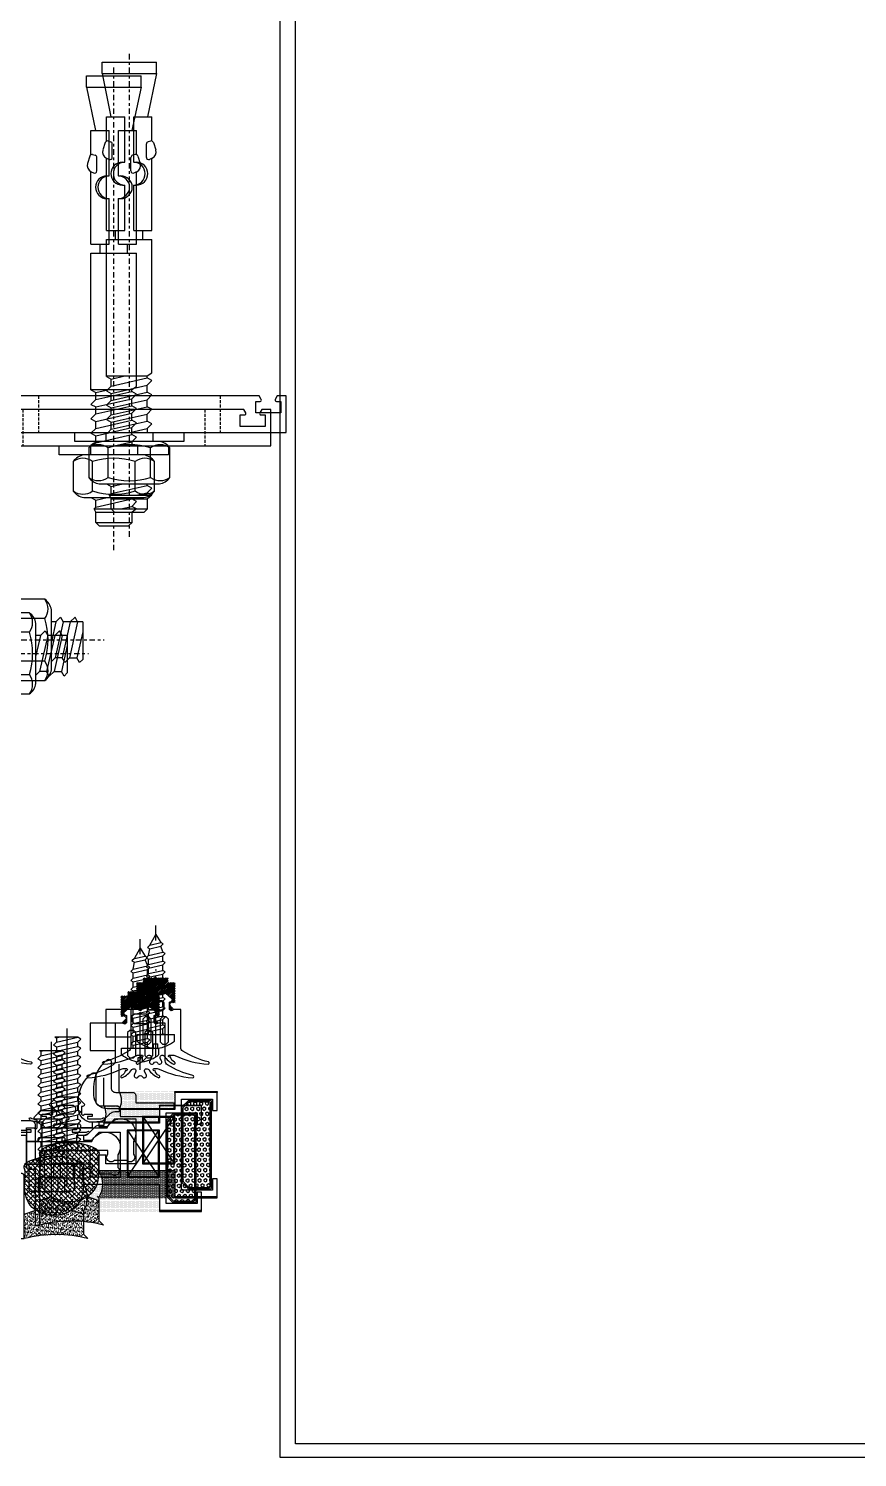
# Model space of a CAD drawing. Header units: inches. Extents: x 4821 to 127877, y 58012 to 433683.
# Drawn here: x 38397.9 to 38580.2, y 146910 to 147224.3 of the extents above; entities that cross this region are included whole.
import ezdxf

# ---------------------------------------------------------------- set-up
doc = ezdxf.new("R2010")
doc.units = ezdxf.units.IN
doc.header["$MEASUREMENT"] = 0
for name, pattern in [('$1$Center', [29.999999, 12, -6, 6, -6]), ('$1$DASHDOT', [25.4, 12.7, -6.35, 0, -6.35]), ('$1$DASHED', [19.05, 12.7, -6.35])]:
    doc.linetypes.add(name, pattern=pattern)
for name, color, linetype in [('A-FURN-FIXD', 10, 'Continuous'), ('A-WAL-CMU', 7, 'Continuous'), ('A-WIN', 141, 'Continuous')]:
    doc.layers.add(name, color=color, linetype=linetype)

# ---------------------------------------------------------------- blocks, each defined once
blk = doc.blocks.new('$1$M6x25')
at = {"color": 71}
for p, q in [((-6, 4.5), (-6, -4.5)), ((0, 5), (-5.5, 5)), ((0, 5), (0, -5)), ((0.82, 2.34), (0, 2.34)), ((1.19, 3), (0.82, 2.34)), ((0.82, 2.34), (1.88, -2.34)), ((1.85, 2.34), (1.19, 3)), ((1.85, 2.34), (2.91, -2.34)), ((2.82, 2.34), (1.85, 2.34)), ((3.19, 3), (2.82, 2.34)), ((2.82, 2.34), (3.88, -2.34)), ((3.85, 2.34), (3.19, 3)), ((3.85, 2.34), (4.91, -2.34)), ((4.82, 2.34), (3.85, 2.34)), ((5.19, 3), (4.82, 2.34)), ((4.82, 2.34), (5.88, -2.34)), ((5.85, 2.34), (5.19, 3)), ((5.85, 2.34), (6.91, -2.34)), ((6.82, 2.34), (5.85, 2.34)), ((7.19, 3), (6.82, 2.34)), ((6.82, 2.34), (7.88, -2.34)), ((7.85, 2.34), (7.19, 3)), ((7.85, 2.34), (8.91, -2.34)), ((8.82, 2.34), (7.85, 2.34)), ((9.19, 3), (8.82, 2.34)), ((8.82, 2.34), (9.88, -2.34)), ((9.85, 2.34), (9.19, 3)), ((9.85, 2.34), (10.91, -2.34)), ((10.82, 2.34), (9.85, 2.34)), ((11.19, 3), (10.82, 2.34)), ((10.82, 2.34), (11.88, -2.34)), ((11.85, 2.34), (11.19, 3)), ((11.85, 2.34), (12.91, -2.34)), ((12.82, 2.34), (11.85, 2.34)), ((13.19, 3), (12.82, 2.34)), ((12.82, 2.34), (13.88, -2.34)), ((13.85, 2.34), (13.19, 3)), ((13.85, 2.34), (14.91, -2.34)), ((14.82, 2.34), (13.85, 2.34)), ((15.19, 3), (14.82, 2.34)), ((14.82, 2.34), (15.88, -2.34)), ((15.85, 2.34), (15.19, 3)), ((15.85, 2.34), (16.91, -2.34)), ((16.82, 2.34), (15.85, 2.34)), ((17.19, 3), (16.82, 2.34)), ((16.82, 2.34), (17.88, -2.34)), ((17.85, 2.34), (17.19, 3)), ((17.85, 2.34), (18.91, -2.34)), ((18.82, 2.34), (17.85, 2.34)), ((19.19, 3), (18.82, 2.34)), ((18.82, 2.34), (19.88, -2.34)), ((19.85, 2.34), (19.19, 3)), ((19.85, 2.34), (20.91, -2.34)), ((20.82, 2.34), (19.85, 2.34)), ((21.19, 3), (20.82, 2.34)), ((20.82, 2.34), (21.88, -2.34)), ((21.85, 2.34), (21.19, 3)), ((21.85, 2.34), (22.91, -2.34)), ((22.82, 2.34), (21.85, 2.34)), ((23.19, 3), (22.82, 2.34)), ((22.82, 2.34), (23.88, -2.34)), ((23.85, 2.34), (23.19, 3)), ((23.85, 2.34), (24.91, -2.34)), ((24.82, 2.34), (23.85, 2.34)), ((25, 2.66), (24.82, 2.34)), ((24.82, 2.34), (25, 1.56)), ((25, 2.66), (25, -2.34)), ((1.88, -2.34), (0, -2.34)), ((1.88, -2.34), (2.54, -3)), ((2.54, -3), (2.91, -2.34)), ((2.91, -2.34), (3.88, -2.34)), ((3.88, -2.34), (4.54, -3)), ((4.54, -3), (4.91, -2.34)), ((4.91, -2.34), (5.88, -2.34)), ((5.88, -2.34), (6.54, -3)), ((6.54, -3), (6.91, -2.34)), ((6.91, -2.34), (7.88, -2.34)), ((7.88, -2.34), (8.54, -3)), ((8.54, -3), (8.91, -2.34)), ((8.91, -2.34), (9.88, -2.34)), ((9.88, -2.34), (10.54, -3)), ((10.54, -3), (10.91, -2.34)), ((10.91, -2.34), (11.88, -2.34)), ((11.88, -2.34), (12.54, -3)), ((12.54, -3), (12.91, -2.34)), ((12.91, -2.34), (13.88, -2.34)), ((13.88, -2.34), (14.54, -3)), ((14.54, -3), (14.91, -2.34)), ((14.91, -2.34), (15.88, -2.34)), ((15.88, -2.34), (16.54, -3)), ((16.54, -3), (16.91, -2.34)), ((16.91, -2.34), (17.88, -2.34)), ((17.88, -2.34), (18.54, -3)), ((18.54, -3), (18.91, -2.34)), ((18.91, -2.34), (19.88, -2.34)), ((19.88, -2.34), (20.54, -3)), ((20.54, -3), (20.91, -2.34)), ((20.91, -2.34), (21.88, -2.34)), ((21.88, -2.34), (22.54, -3)), ((22.54, -3), (22.91, -2.34)), ((22.91, -2.34), (23.88, -2.34)), ((23.88, -2.34), (24.54, -3)), ((24.54, -3), (24.91, -2.34)), ((24.91, -2.34), (25, -2.34)), ((0, -5), (-5.5, -5))]:
    blk.add_line(p, q, dxfattribs=at)
at = {"color": 2, "linetype": '$1$Center', "ltscale": 10}
blk.add_line((-7.77, 0), (26.88, 0), dxfattribs=at)
at = {"color": 71, "linetype": '$1$DASHED', "ltscale": 100}
for p, q in [((-6, 2.89), (-3, 2.89)), ((-6, 1.44), (-3, 1.44)), ((-6, -1.44), (-3, -1.44)), ((-6, -2.89), (-3, -2.89))]:
    blk.add_line(p, q, dxfattribs=at)
at = {"color": 71}
for centre, start, end in [((-5.5, 4.5), 90, 180), ((-5.5, -4.5), 180, 270)]:
    blk.add_arc(centre, 0.5, start, end, dxfattribs=at)
at = {"color": 71, "linetype": '$1$DASHED', "ltscale": 100}
for centre, radius, start, end in [((-4.2, 2.17), 1.4, 329.0209, 30.9791), ((-8.11, 0), 5.31, 344.2222, 15.7778), ((-4.2, -2.17), 1.4, 329.0209, 30.9791)]:
    blk.add_arc(centre, radius, start, end, dxfattribs=at)
blk = doc.blocks.new('$1$butile2')
h = blk.add_hatch(color=11)
h.dxf.hatch_style = 1
h.paths.add_polyline_path([(9.3, 0.2), (0, 0.2), (0, 0), (9.3, 0)])
at = {"color": 11}
blk.add_lwpolyline([(9.3, 0.2), (0, 0.2), (0, 0), (9.3, 0)], close=True, dxfattribs=at)
blk = doc.blocks.new('$1$inner silicone')
h = blk.add_hatch()
h.set_pattern_fill('DOTS', scale=4)
h.paths.add_polyline_path([(12.2, 0), (12.2, -0.2), (12.2, -4), (0, -4, 0.23607), (0, 0)])
at = {"color": 7}
blk.add_line((12.2, -0.2), (12.2, 0), dxfattribs=at)
blk.add_arc((-4, -2), 4.47, 333.4347, 26.5653, dxfattribs=at)
blk = doc.blocks.new('$1$outer silicone')
h = blk.add_hatch()
h.set_pattern_fill('DOTS', scale=4)
h.paths.add_polyline_path([(16.7, 0), (16.7, -5.8), (16.7, -6), (0, -6, 0.293351), (0, 0)])
at = {"color": 7}
blk.add_line((16.7, -5.8), (16.7, -6), dxfattribs=at)
blk.add_arc((-4.67, -3), 5.55, 327.3018, 32.6982, dxfattribs=at)
blk = doc.blocks.new('$1$GTSY500112')
at = {"layer": 'A-FURN-FIXD'}
blk.add_lwpolyline([(5.93, -11.75, 0.57735), (5.07, -11.75, -1), (4.2, -11.25), (4.49, -10.75, 0.965781), (3.64, -10.22, -0.138673), (1.56, -11.98, -1.037842), (1.37, -11.52, 0.283592), (2.23, -10.43, -0.584426), (2.31, -10.4, 1.39494), (2.44, -10), (1.75, -10, 0.111575), (1.32, -10.1, -0.09543), (-6.01, -12, -0.91232), (-6.08, -11.51, 0.076551), (-0.47, -9.14, 0.260148), (0, -8.29), (0, 0), (1.56, 0), (2.11, -0.24), (2.45, 0.05), (2.45, 1.67), (1.96, 1.89), (1.81, 2.1), (1.92, 2.38), (3.29, 3.53), (5.21, 3.03), (5.79, 3.03), (7.71, 3.53), (9.08, 2.38), (9.19, 2.1), (9.03, 1.89), (8.55, 1.67), (8.55, 0.05), (8.88, -0.24), (9.44, 0), (11, 0), (11, -8.29, 0.260148), (11.47, -9.14, 0.076551), (17.08, -11.51, -0.91232), (17, -12, -0.09543), (9.68, -10.1, 0.111575), (9.25, -10), (8.55, -10, 1.39494), (8.69, -10.4, -0.584426), (8.77, -10.43, 0.283592), (9.62, -11.52, -1.037842), (9.43, -11.98, -0.138673), (7.36, -10.22, 0.965781), (6.51, -10.75), (6.8, -11.25, -1)], format="xyb", close=True, dxfattribs=at)
for points in [[(4.13, -0.07), (3.64, 0.42), (3.64, 1.47), (4.13, 1.96), (6.87, 1.96), (7.36, 1.47), (7.36, 0.42), (6.87, -0.07)], [(4.01, -1.58), (4.5, -2.07), (4.5, -7.11), (4.01, -7.6), (3.19, -7.6), (2.7, -7.11), (2.7, -2.07), (3.19, -1.58)], [(7.81, -7.6), (6.99, -7.6), (6.5, -7.11), (6.5, -2.07), (6.99, -1.58), (7.81, -1.58), (8.3, -2.07), (8.3, -7.11)]]:
    blk.add_lwpolyline(points, close=True, dxfattribs=at)
blk = doc.blocks.new('$1$GTSY500502')
at = {"color": 151}
blk.add_lwpolyline([(-1.78, 2.38, -0.668179), (-2.07, 1.7), (-2.35, 1.7), (-2.35, 0), (-2.01, -0.29), (-1.68, 0), (0, 0), (0, -0.49), (-1, -0.49), (-1, -0.99), (1.91, -0.99, 0.15392), (2.48, -0.81, -0.807191), (2.77, -1.07, -0.191853), (2.18, -1.52, -0.072848), (0.68, -1.72), (0, -1.72), (0, -3), (-2.5, -3), (-2.5, -2.5, 0.414214), (-2.8, -2.2), (-8.2, -2.2, 0.414214), (-8.5, -2.5), (-8.5, -3), (-11, -3), (-11, -1.72), (-11.68, -1.72, -0.072848), (-13.18, -1.52, -0.191853), (-13.77, -1.07, -0.807191), (-13.48, -0.81, 0.15392), (-12.91, -0.99), (-10, -0.99), (-10, -0.49), (-11, -0.49), (-11, 0), (-9.32, 0), (-8.99, -0.29), (-8.65, 0), (-8.65, 1.7), (-8.93, 1.7, -0.668179), (-9.22, 2.38), (-7.8, 3.8), (-3.2, 3.8)], format="xyb", close=True, dxfattribs=at)
blk.add_lwpolyline([(-3.64, 0.49), (-4.13, 0), (-6.87, 0), (-7.36, 0.49), (-7.36, 1.47), (-6.87, 1.96), (-4.13, 1.96), (-3.64, 1.47)], close=True, dxfattribs=at)
blk = doc.blocks.new('$1$RHS4.2x22')
at = {"layer": 'A-FURN-FIXD'}
for p, q in [((1.42, 4.1), (0, 4.1)), ((0, -4.1), (0, 4.1)), ((-22, 0), (-20.26, 1.09)), ((-19.72, -1.3), (-22, 0)), ((-19.98, 1.61), (-20.26, 1.09)), ((-19.72, -1.3), (-20.26, 1.09)), ((-19.45, 1.09), (-19.98, 1.61)), ((-18.23, 1.58), (-19.45, 1.09)), ((-18.91, -1.3), (-19.45, 1.09)), ((-17.85, 2.1), (-18.13, 1.58)), ((-17.42, -1.58), (-18.13, 1.58)), ((-17.33, 1.58), (-17.85, 2.1)), ((-16.14, 1.58), (-17.33, 1.58)), ((-16.61, -1.58), (-17.33, 1.58)), ((-15.85, 2.1), (-16.14, 1.58)), ((-15.42, -1.58), (-16.14, 1.58)), ((-15.33, 1.58), (-15.85, 2.1)), ((-14.61, -1.58), (-15.33, 1.58)), ((-14.14, 1.58), (-15.33, 1.58)), ((-13.85, 2.1), (-14.14, 1.58)), ((-13.43, -1.58), (-14.14, 1.58)), ((-13.33, 1.58), (-13.85, 2.1)), ((-12.62, -1.58), (-13.33, 1.58)), ((-12.14, 1.58), (-13.33, 1.58)), ((-11.86, 2.1), (-12.14, 1.58)), ((-11.43, -1.58), (-12.14, 1.58)), ((-11.33, 1.58), (-11.86, 2.1)), ((-10.62, -1.58), (-11.33, 1.58)), ((-10.15, 1.58), (-11.33, 1.58)), ((-9.86, 2.1), (-10.15, 1.58)), ((-9.43, -1.58), (-10.15, 1.58)), ((-9.86, 2.1), (-9.34, 1.58)), ((-8.62, -1.58), (-9.34, 1.58)), ((-8.15, 1.58), (-9.34, 1.58)), ((-7.86, 2.1), (-8.15, 1.58)), ((-7.43, -1.58), (-8.15, 1.58)), ((-7.34, 1.58), (-7.86, 2.1)), ((-6.63, -1.58), (-7.34, 1.58)), ((-6.15, 1.58), (-7.34, 1.58)), ((-5.86, 2.1), (-6.15, 1.58)), ((-5.44, -1.58), (-6.15, 1.58)), ((-5.34, 1.58), (-5.86, 2.1)), ((-4.63, -1.58), (-5.34, 1.58)), ((-4.15, 1.58), (-5.34, 1.58)), ((-3.87, 2.1), (-4.15, 1.58)), ((-3.44, -1.58), (-4.15, 1.58)), ((-3.44, -1.58), (-4.15, 1.58)), ((-3.34, 1.58), (-3.87, 2.1)), ((-2.63, -1.58), (-3.34, 1.58)), ((-2.16, 1.58), (-3.34, 1.58)), ((-1.87, 2.1), (-2.16, 1.58)), ((-1.44, -1.58), (-2.16, 1.58)), ((-1.35, 1.58), (-1.87, 2.1)), ((-0.63, -1.58), (-1.35, 1.58)), ((-0.16, 1.58), (-1.35, 1.58)), ((0, 1.87), (-0.16, 1.58)), ((0, 0.87), (-0.16, 1.58)), ((3.05, 0.46), (2.04, 0.46)), ((2.04, -0.46), (2.04, 0.46)), ((-19.72, -1.3), (-19.2, -1.82)), ((-19.2, -1.82), (-18.91, -1.3)), ((-17.42, -1.58), (-18.91, -1.3)), ((-17.42, -1.58), (-16.9, -2.1)), ((-16.9, -2.1), (-16.61, -1.58)), ((-15.42, -1.58), (-16.61, -1.58)), ((-15.42, -1.58), (-14.9, -2.1)), ((-14.9, -2.1), (-14.61, -1.58)), ((-13.43, -1.58), (-14.61, -1.58)), ((-13.43, -1.58), (-12.9, -2.1)), ((-12.9, -2.1), (-12.62, -1.58)), ((-11.43, -1.58), (-12.62, -1.58)), ((-11.43, -1.58), (-10.91, -2.1)), ((-10.91, -2.1), (-10.62, -1.58)), ((-9.43, -1.58), (-10.62, -1.58)), ((-9.43, -1.58), (-8.91, -2.1)), ((-8.91, -2.1), (-8.62, -1.58)), ((-7.43, -1.58), (-8.62, -1.58)), ((-7.43, -1.58), (-6.91, -2.1)), ((-6.91, -2.1), (-6.63, -1.58)), ((-5.44, -1.58), (-6.63, -1.58)), ((-5.44, -1.58), (-4.91, -2.1)), ((-4.91, -2.1), (-4.63, -1.58)), ((-3.44, -1.58), (-4.63, -1.58)), ((-3.44, -1.58), (-2.92, -2.1)), ((-2.92, -2.1), (-2.63, -1.58)), ((-1.44, -1.58), (-2.63, -1.58)), ((-1.44, -1.58), (-0.92, -2.1)), ((-0.92, -2.1), (-0.63, -1.58)), ((0, -1.58), (-0.63, -1.58)), ((3.05, -0.46), (2.04, -0.46)), ((1.42, -4.1), (0, -4.1))]:
    blk.add_line(p, q, dxfattribs=at)
at = {"layer": 'A-FURN-FIXD', "linetype": '$1$DASHDOT'}
blk.add_line((4.78, 0), (-24, 0), dxfattribs=at)
at = {"layer": 'A-FURN-FIXD'}
for centre, start, end in [((-5.01, -0.91), 9.6294, 37.9057), ((-5.01, 0.91), 322.0943, 350.3706)]:
    blk.add_arc(centre, 8.15, start, end, dxfattribs=at)
blk = doc.blocks.new('$1$Fixed bracket Plan')
at = {"layer": 'A-FURN-FIXD'}
for p, q in [((8, 100), (0, 100)), ((0, 100), (0, 98.02)), ((0, 98.02), (0.75, 97.59)), ((1.2, 97.85), (1.2, 98.8)), ((1.2, 98.8), (3.7, 98.8)), ((3.7, 98.8), (3.7, 93.3)), ((8, 33), (8, 100)), ((0.75, 94.51), (0, 94.08)), ((0, 94.08), (0, 25.92)), ((1.2, 93.3), (1.2, 94.25)), ((3.7, 93.3), (1.2, 93.3)), ((8, 53.5), (8, 77.5)), ((8, 77.5), (10, 77.5)), ((10, 77.5), (10, 53.5)), ((-73.41, 59.5), (-73.41, 71.5)), ((-70.91, 71.5), (-73.41, 71.5)), ((-70.91, 59.5), (-70.91, 71.5)), ((-70.91, 71.5), (-61.41, 69.46)), ((-61.41, 66.5), (-61.41, 70.46)), ((-56.08, 70.46), (-61.41, 70.46)), ((-56.09, 70.18), (-55.94, 69.61)), ((-55.76, 70.78), (-54.12, 71.3)), ((-52.49, 69.24), (-55.46, 69.24)), ((-52.31, 70.52), (-52.04, 69.95)), ((-36.41, 70.46), (-52.28, 70.46)), ((-36.41, 66.5), (-36.41, 70.46)), ((-5.09, 70.46), (-34.41, 70.46)), ((-34.41, 60.46), (-34.41, 70.46)), ((-4.41, 69.42), (-5.09, 70.46)), ((-4.41, 60.5), (-4.41, 69.42)), ((-3.98, 69.42), (-4.41, 69.42)), ((-3.4, 70.46), (-3.98, 69.42)), ((-2.19, 61.51), (-3.98, 69.42)), ((-2.36, 69.42), (-3.4, 70.46)), ((-0.57, 61.51), (-2.36, 69.42)), ((-0.82, 69.42), (-2.36, 69.42)), ((-0.24, 70.46), (-0.82, 69.42)), ((0.97, 61.51), (-0.82, 69.42)), ((0.81, 69.42), (-0.24, 70.46)), ((2.6, 61.51), (0.81, 69.42)), ((2.35, 69.42), (0.81, 69.42)), ((2.92, 70.46), (2.35, 69.42)), ((4.14, 61.51), (2.35, 69.42)), ((3.97, 69.42), (2.92, 70.46)), ((5.76, 61.51), (3.97, 69.42)), ((5.51, 69.42), (3.97, 69.42)), ((6.09, 70.46), (5.51, 69.42)), ((7.3, 61.51), (5.51, 69.42)), ((7.14, 69.42), (6.09, 70.46)), ((8, 65.6), (7.14, 69.42)), ((7.14, 69.42), (8, 69.42)), ((8, 70.66), (10, 70.66)), ((17.92, 70.17), (11.43, 70.17)), ((19.68, 69.42), (19.35, 69.42)), ((20.25, 70.46), (19.68, 69.42)), ((21.47, 61.51), (19.68, 69.42)), ((21.3, 69.42), (20.26, 70.46)), ((21.84, 70.46), (21.3, 69.42)), ((21.84, 67.02), (21.3, 69.42)), ((21.84, 61.13), (21.84, 70.46)), ((21.84, 70.46), (22.59, 69.5)), ((22.59, 61.5), (22.59, 69.5)), ((24.84, 69.5), (22.59, 69.5)), ((24.84, 61.5), (24.84, 69.5)), ((24.84, 69.5), (25.59, 68.75)), ((-51.41, 66.5), (-61.41, 66.5)), ((-51.41, 66.5), (-51.41, 67.04)), ((-46.41, 66.5), (-46.41, 67.04)), ((-36.41, 66.5), (-46.41, 66.5)), ((-34.41, 68.46), (-36.41, 68.46)), ((25.59, 62.25), (25.59, 68.75)), ((-61.41, 60.46), (-61.41, 64.5)), ((-51.41, 64.5), (-61.41, 64.5)), ((-51.41, 63.96), (-51.41, 64.5)), ((-36.41, 64.5), (-46.41, 64.5)), ((-46.41, 63.96), (-46.41, 64.5)), ((-36.41, 60.46), (-36.41, 64.5)), ((-3.73, 61.51), (-4.41, 64.48)), ((19.92, 61.51), (19.35, 64.05)), ((-70.91, 59.5), (-61.41, 61.46)), ((-56.05, 60.46), (-61.41, 60.46)), ((-56.09, 60.82), (-55.94, 61.39)), ((-55.76, 60.22), (-54.12, 59.7)), ((-52.49, 61.76), (-55.46, 61.76)), ((-36.41, 60.46), (-52.32, 60.46)), ((-52.31, 60.48), (-52.04, 61.05)), ((-34.41, 62.46), (-36.41, 62.46)), ((-4.31, 60.46), (-34.41, 60.46)), ((-4.41, 60.56), (-4.31, 60.46)), ((-4.31, 60.46), (-3.73, 61.51)), ((-2.19, 61.51), (-3.73, 61.51)), ((-2.19, 61.51), (-1.14, 60.46)), ((-1.14, 60.46), (-0.57, 61.51)), ((0.97, 61.51), (-0.57, 61.51)), ((0.97, 61.51), (2.02, 60.46)), ((2.02, 60.46), (2.6, 61.51)), ((4.14, 61.51), (2.6, 61.51)), ((4.14, 61.51), (5.19, 60.46)), ((5.19, 60.46), (5.76, 61.51)), ((7.3, 61.51), (5.76, 61.51)), ((7.3, 61.51), (8, 60.81)), ((8, 60.34), (10, 60.34)), ((17.92, 60.82), (11.43, 60.82)), ((19.35, 60.46), (19.92, 61.51)), ((21.47, 61.51), (19.92, 61.51)), ((21.47, 61.51), (21.84, 61.13)), ((22.59, 61.5), (21.84, 61.13)), ((24.84, 61.5), (22.59, 61.5)), ((24.84, 61.5), (25.59, 62.25)), ((-70.91, 59.5), (-73.41, 59.5)), ((10, 53.5), (8, 53.5)), ((49.69, 54.13), (48.65, 53.56)), ((49.69, 52.51), (48.65, 53.56)), ((49.69, 55.26), (57.94, 55.26)), ((49.69, 55.26), (49.69, 54.13)), ((49.69, 54.13), (49.69, 52.5)), ((49.69, 54.13), (57.61, 52.34)), ((51.89, 55.26), (57.61, 53.96)), ((58.65, 54.54), (57.61, 53.96)), ((57.61, 52.34), (57.61, 53.96)), ((57.94, 55.26), (58.65, 54.54)), ((48.65, 50.39), (49.69, 50.97)), ((49.69, 49.34), (48.65, 50.39)), ((49.69, 52.51), (57.61, 50.72)), ((49.69, 52.51), (49.69, 50.97)), ((49.69, 50.97), (57.61, 49.18)), ((57.61, 52.34), (58.65, 51.29)), ((58.65, 51.29), (57.61, 50.72)), ((57.61, 50.72), (57.61, 49.18)), ((60.25, 48.35), (47.05, 48.35)), ((49.69, 49.34), (54.09, 48.35)), ((49.69, 49.34), (49.69, 48.35)), ((57.61, 49.18), (58.43, 48.35)), ((44.73, 46.92), (44.73, 40.43)), ((48.98, 46.92), (48.98, 40.43)), ((58.33, 46.92), (58.33, 40.43)), ((62.58, 40.43), (62.58, 46.92))]:
    blk.add_line(p, q, dxfattribs=at)
at = {"layer": 'A-FURN-FIXD', "linetype": '$1$DASHED', "ltscale": 0.05}
for p, q in [((0, 85.5), (8, 85.5)), ((0, 45.5), (8, 45.5))]:
    blk.add_line(p, q, dxfattribs=at)
at = {"layer": 'A-FURN-FIXD', "linetype": '$1$Center', "ltscale": 0.1}
for p, q in [((30.95, 65.5), (-75.79, 65.5)), ((53.65, -48.26), (53.65, 59.93))]:
    blk.add_line(p, q, dxfattribs=at)
at = {"layer": 'A-FURN-FIXD'}
blk.add_lwpolyline([(11.43, 74.42, 0.202618), (10, 72.1), (10, 58.9, 0.202618), (11.43, 56.57), (17.92, 56.57, 0.202618), (19.35, 58.9), (19.35, 72.1, 0.202618), (17.92, 74.42)], format="xyb", close=True, dxfattribs=at)
for points in [[(11.43, 74.42, 0.330304), (11.43, 70.17, 0.151843), (11.43, 60.82, 0.330304), (11.43, 56.57)], [(17.92, 56.57, 0.330304), (17.92, 60.82, 0.151843), (17.92, 70.17, 0.330304), (17.92, 74.42)]]:
    blk.add_lwpolyline(points, format="xyb", dxfattribs=at)
for centre, radius, start, end in [((0.9, 97.85), 0.3, 240, 0), ((0.9, 94.25), 0.3, 360, 120), ((-55.61, 70.31), 0.5, 107.63, 195.0687), ((-55.46, 69.74), 0.5, 195.0687, 270), ((-53.66, 69.87), 1.5, 25.4904, 107.63), ((-52.49, 69.74), 0.5, 270, 25.4904), ((-48.91, 67.04), 2.5, 0, 180), ((-48.91, 66.45), 2.5, 0, 180), ((-48.91, 64.49), 2.5, 180, 0), ((-48.91, 63.96), 2.5, 180, 0), ((-55.61, 60.69), 0.5, 164.9313, 252.37), ((-55.46, 61.26), 0.5, 90, 164.9313), ((-53.66, 61.13), 1.5, 252.37, 334.5096), ((-52.49, 61.26), 0.5, 334.5096, 90), ((47.57, 44.89), 3.5, 98.6993, 144.5157), ((46.85, 44.06), 3.57, 53.4429, 126.5571), ((53.65, 31.88), 15.75, 72.7319, 107.2681), ((60.45, 44.06), 3.57, 53.4429, 126.5571), ((59.73, 44.89), 3.5, 35.4843, 81.3007)]:
    blk.add_arc(centre, radius, start, end, dxfattribs=at)
blk = doc.blocks.new('$1$silicone2')
at = {"ltscale": 0.5}
h = blk.add_hatch(dxfattribs=at)
h.set_pattern_fill('ANSI38', color=21, scale=5.416667, style=0)
h.set_pattern_definition([(45, (28504.06546, 7659.8265), (-0.478770216, 0.478770216), []), (135, (28504.06546, 7659.8265), (-1.43631065, 0.478770216), [1.692708333, -1.015625])])
h.paths.add_polyline_path([(-12.41, 16.77), (-12.72, 16.52), (-12.91, 16.28), (-13.01, 16.04), (-13.03, 15.8), (-13, 15.57), (-12.95, 15.33), (-12.88, 15.09), (-12.82, 14.85), (-12.79, 14.61), (-12.79, 14.35), (-12.8, 14.07), (-12.83, 13.76), (-12.87, 13.43), (-12.9, 13.05), (-12.93, 12.63), (-12.95, 12.15), (-12.95, 11.61), (-12.92, 11.03), (-12.86, 10.41), (-12.75, 9.78), (-12.59, 9.14), (-12.37, 8.52), (-12.07, 7.92), (-11.7, 7.36), (-11.24, 6.85), (-10.71, 6.41), (-10.11, 6.02), (-9.45, 5.7), (-8.75, 5.45), (-8.02, 5.26), (-7.27, 5.15), (-6.5, 5.11), (-5.73, 5.15), (-4.98, 5.26), (-4.25, 5.45), (-3.55, 5.7), (-2.89, 6.02), (-2.29, 6.41), (-1.76, 6.85), (-1.3, 7.36), (-0.93, 7.92), (-0.63, 8.52), (-0.41, 9.14), (-0.25, 9.78), (-0.14, 10.41), (-0.08, 11.03), (-0.05, 11.61), (-0.05, 12.15), (-0.07, 12.63), (-0.1, 13.05), (-0.13, 13.43), (-0.17, 13.76), (-0.2, 14.07), (-0.21, 14.35), (-0.21, 14.61), (-0.18, 14.85), (-0.12, 15.09), (-0.05, 15.33), (0, 15.57), (0.03, 15.8), (0.01, 16.04), (-0.09, 16.28), (-0.28, 16.52), (-0.59, 16.77), (-1.03, 17.02), (-1.59, 17.28), (-2.25, 17.52), (-3, 17.73), (-3.81, 17.92), (-4.68, 18.07), (-5.58, 18.16), (-6.5, 18.19), (-7.42, 18.16), (-8.32, 18.07), (-9.19, 17.92), (-10, 17.73), (-10.75, 17.52), (-11.41, 17.28), (-11.97, 17.02)])
h = blk.add_hatch()
h.set_pattern_fill('AR-SAND', color=11, scale=0.325)
h.set_pattern_definition([(37.5, (28504.06546, 7705.84134), (-0.020472841, 0.626217725), [0, -0.494, 0, -0.5525, 0, -0.528125]), (7.5, (28504.0655, 7705.8413), (0.57517743, 0.917197471), [0, -0.2665, 0, -0.44525, 0, -0.170625]), (327.5, (28503.6657, 7705.84134), (1.012096105, 0.001839192), [0, -0.1625, 0, -0.585, 0, -0.76375]), (317.5, (28503.6657, 7705.8413), (0.976991146, 0.285244559), [0, -0.08125, 0, -0.3835, 0, -0.43875])])
edge = h.paths.add_edge_path()
edge.add_arc((-7.69, -32.01), 32.92, 88.3807, 99.2846)
edge.add_line((-13, 0.48), (-13, 5.42))
edge.add_line((-13, 5.42), (-10.47, 6.26))
edge.add_line((-10.47, 6.26), (-10.11, 6.02))
edge.add_line((-10.11, 6.02), (-9.45, 5.7))
edge.add_line((-9.45, 5.7), (-8.75, 5.45))
edge.add_line((-8.75, 5.45), (-8.02, 5.26))
edge.add_line((-8.02, 5.26), (-7.27, 5.15))
edge.add_line((-7.27, 5.15), (-6.5, 5.11))
edge.add_line((-6.5, 5.11), (-5.73, 5.15))
edge.add_line((-5.73, 5.15), (-4.98, 5.26))
edge.add_line((-4.98, 5.26), (-4.25, 5.45))
edge.add_line((-4.25, 5.45), (-3.55, 5.7))
edge.add_line((-3.55, 5.7), (-2.89, 6.02))
edge.add_line((-2.89, 6.02), (-2.53, 6.26))
edge.add_line((-2.53, 6.26), (0, 5.42))
edge.add_line((0, 5.42), (0, 0))
edge.add_arc((-6.5, -23.05), 23.95, 74.2533, 90.6193)
at = {"color": 21, "ltscale": 0.5}
blk.add_lwpolyline([(-12.41, 16.77), (-12.72, 16.52), (-12.91, 16.28), (-13.01, 16.04), (-13.03, 15.8), (-13, 15.57), (-12.95, 15.33), (-12.88, 15.09), (-12.82, 14.85), (-12.79, 14.61), (-12.79, 14.35), (-12.8, 14.07), (-12.83, 13.76), (-12.87, 13.43), (-12.9, 13.05), (-12.93, 12.63), (-12.95, 12.15), (-12.95, 11.61), (-12.92, 11.03), (-12.86, 10.41), (-12.75, 9.78), (-12.59, 9.14), (-12.37, 8.52), (-12.07, 7.92), (-11.7, 7.36), (-11.24, 6.85), (-10.71, 6.41), (-10.11, 6.02), (-9.45, 5.7), (-8.75, 5.45), (-8.02, 5.26), (-7.27, 5.15), (-6.5, 5.11), (-5.73, 5.15), (-4.98, 5.26), (-4.25, 5.45), (-3.55, 5.7), (-2.89, 6.02), (-2.29, 6.41), (-1.76, 6.85), (-1.3, 7.36), (-0.93, 7.92), (-0.63, 8.52), (-0.41, 9.14), (-0.25, 9.78), (-0.14, 10.41), (-0.08, 11.03), (-0.05, 11.61), (-0.05, 12.15), (-0.07, 12.63), (-0.1, 13.05), (-0.13, 13.43), (-0.17, 13.76), (-0.2, 14.07), (-0.21, 14.35), (-0.21, 14.61), (-0.18, 14.85), (-0.12, 15.09), (-0.05, 15.33), (0, 15.57), (0.03, 15.8), (0.01, 16.04), (-0.09, 16.28), (-0.28, 16.52), (-0.59, 16.77), (-1.03, 17.02), (-1.59, 17.28), (-2.25, 17.52), (-3, 17.73), (-3.81, 17.92), (-4.68, 18.07), (-5.58, 18.16), (-6.5, 18.19), (-7.42, 18.16), (-8.32, 18.07), (-9.19, 17.92), (-10, 17.73), (-10.75, 17.52), (-11.41, 17.28), (-11.97, 17.02)], close=True, dxfattribs=at)
blk.add_lwpolyline([(-10.47, 6.26), (-13, 5.42), (-13, 1), (-14, 0, -0.12901), (0, 0), (0, 5.42), (-2.53, 6.26)], format="xyb", dxfattribs=at)
blk = doc.blocks.new('CURTT')
at = {"layer": 'A-FURN-FIXD', "extrusion": (-1.56101e-06, 5.69003e-07, 1)}
h = blk.add_hatch(dxfattribs=at)
h.set_pattern_fill('HEX', color=256, scale=3, angle=269.0162)
h.set_pattern_definition([(269.016209, (912438.0395, -1524917.3289), (0.64942331, -0.01115195), [0.375, -0.75]), (29.016209, (912438.0395, -1524917.3289), (-0.31505378, 0.56799306), [0.375, -0.75]), (329.016209, (912438.03306, -1524917.70384), (0.334369526, 0.55684111), [0.375, -0.75])])
edge = h.paths.add_edge_path()
edge.add_line((908458.46, -1520302.34), (908454.2, -1520302.34))
edge.add_arc((908454.2, -1520302.04), 0.3, 225.0002, 270.0002, ccw=False)
edge.add_line((908453.99, -1520302.26), (908452.84, -1520301.11))
edge.add_arc((908453.06, -1520300.89), 0.3, 180.0002, 225.0002, ccw=False)
edge.add_line((908452.76, -1520300.89), (908452.76, -1520284.89))
edge.add_arc((908453.06, -1520284.89), 0.3, 135.0002, 180.0002, ccw=False)
edge.add_line((908452.84, -1520284.68), (908453.99, -1520283.53))
edge.add_arc((908454.2, -1520283.74), 0.3, 90.0002, 135.0002, ccw=False)
edge.add_line((908454.2, -1520283.44), (908458.46, -1520283.44))
edge.add_arc((908458.46, -1520283.74), 0.3, 0.0002, 90.0002, ccw=False)
edge.add_line((908458.76, -1520283.74), (908458.76, -1520302.04))
edge.add_arc((908458.46, -1520302.04), 0.3, 270.0002, 360.0002, ccw=False)
h = blk.add_hatch(dxfattribs=at)
h.set_pattern_fill('ANSI32', color=256, angle=269.0162)
h.set_pattern_definition([(314.016209, (919635.5578, -1539070.8286), (0.26967872, 0.2605731915), []), (314.016209, (919635.5548, -1539071.00535), (0.26967872, 0.2605731915), [])])
h.paths.add_polyline_path([(908442.51, -1520328.59), (908444.01, -1520328.59), (908444.01, -1520329.59), (908446.46, -1520329.59), (908446.76, -1520329.89), (908447.06, -1520329.59), (908449.51, -1520329.59), (908449.51, -1520328.59), (908451.01, -1520328.59), (908451.01, -1520324.09), (908450.01, -1520324.09), (908450.01, -1520323.49), (908450.91, -1520322.59), (908450.7, -1520322.59), (908450.15, -1520322.35), (908449.81, -1520322.65), (908449.81, -1520324.27), (908450.3, -1520324.48), (908450.45, -1520324.69), (908450.34, -1520324.97), (908448.97, -1520326.12), (908447.05, -1520325.63), (908446.47, -1520325.63), (908444.55, -1520326.12), (908443.18, -1520324.97), (908443.07, -1520324.69), (908443.22, -1520324.48), (908443.71, -1520324.27), (908443.71, -1520322.65), (908443.37, -1520322.35), (908442.82, -1520322.59), (908442.61, -1520322.59), (908443.51, -1520323.49), (908443.51, -1520324.09), (908442.51, -1520324.09)])
for p, q in [((908444.06, -1520298.89, 0), (908450.76, -1520288.89, 0)), ((908444.06, -1520288.89, 0), (908450.76, -1520298.89, 0))]:
    blk.add_line(p, q, dxfattribs=at)
at = {"layer": 'A-FURN-FIXD', "extrusion": (-1.56101e-06, 5.69003e-07, 1), "elevation": -2.28}
for points in [[(908435.23, -1520298.19, 0.198912), (908434.52, -1520297.89), (908434.26, -1520297.89), (908434.26, -1520296.89), (908436.06, -1520296.89), (908437.76, -1520298.59), (908442.36, -1520298.59), (908442.36, -1520288.69), (908435.76, -1520288.69), (908435.76, -1520290.59), (908434.26, -1520290.59), (908434.26, -1520287.19), (908450.96, -1520287.19), (908450.96, -1520281.39), (908460.26, -1520281.39), (908460.26, -1520285.39), (908459.26, -1520285.39), (908459.26, -1520282.89), (908452.46, -1520282.89), (908452.46, -1520302.89), (908459.26, -1520302.89), (908459.26, -1520300.39), (908460.26, -1520300.39), (908460.26, -1520304.39), (908450.96, -1520304.39), (908450.96, -1520300.59), (908438.76, -1520300.59), (908438.76, -1520300.09), (908437.76, -1520300.09, -0.198912), (908436.7, -1520299.65)], [(908459.06, -1520302.34, -0.414214), (908458.76, -1520302.64), (908454.08, -1520302.64, -0.198912), (908453.87, -1520302.56), (908452.54, -1520301.23, -0.198912), (908452.46, -1520301.02), (908452.46, -1520284.77, -0.198912), (908452.54, -1520284.56), (908453.87, -1520283.23, -0.198912), (908454.08, -1520283.14), (908458.76, -1520283.14, -0.414214), (908459.06, -1520283.44)], [(908458.46, -1520302.34), (908454.2, -1520302.34, -0.198912), (908453.99, -1520302.26), (908452.84, -1520301.11, -0.198912), (908452.76, -1520300.89), (908452.76, -1520284.89, -0.198912), (908452.84, -1520284.68), (908453.99, -1520283.53, -0.198912), (908454.2, -1520283.44), (908458.46, -1520283.44, -0.414214), (908458.76, -1520283.74), (908458.76, -1520302.04, -0.414214)], [(908441.86, -1520293.61), (908441.86, -1520290.81, 1.010051), (908440.44, -1520289.39), (908437.67, -1520289.39, 1.010051), (908436.26, -1520290.81), (908436.26, -1520291.59), (908421.76, -1520291.59), (908421.76, -1520296.59), (908436.11, -1520296.59, 1.08744)]]:
    blk.add_lwpolyline(points, format="xyb", close=True, dxfattribs=at)
for points in [[(908450.96, -1520299.09), (908443.86, -1520299.09), (908443.86, -1520288.69), (908450.96, -1520288.69)], [(908450.76, -1520298.89), (908444.06, -1520298.89), (908444.06, -1520288.89), (908450.76, -1520288.89)]]:
    blk.add_lwpolyline(points, close=True, dxfattribs=at)
blk.add_lwpolyline([(908441.26, -1520322.59), (908435.76, -1520322.59), (908435.76, -1520316.59), (908441.26, -1520316.59)], dxfattribs=at)
at = {"layer": 'A-WIN', "extrusion": (-1.56101e-06, 5.69003e-07, 1)}
for p, q in [((908434.26, -1520276.19, 0), (908435.26, -1520275.19, 0)), ((908434.26, -1520281.19, 0), (908434.26, -1520276.19, 0)), ((908434.26, -1520281.19, 0), (908434.26, -1520276.19, 0)), ((908434.26, -1520281.19, 0), (908433.93, -1520281.55, 0)), ((908434.26, -1520281.19, 0), (908433.93, -1520281.55, 0)), ((908438.76, -1520304.59, 0), (908438.76, -1520310.59, 0)), ((908460.26, -1520304.39, 0), (908460.26, -1520304.59, 0))]:
    blk.add_line(p, q, dxfattribs=at)
at = {"layer": 'A-WIN', "ltscale": 50, "extrusion": (-1.56101e-06, 5.69003e-07, 1), "elevation": -2.28}
blk.add_lwpolyline([(908420.76, -1520289.49), (908420.36, -1520289.49), (908420.36, -1520297.1, -0.414214), (908419.36, -1520298.1), (908416.76, -1520298.1), (908416.76, -1520308.39), (908416.09, -1520308.93, -0.352941), (908415.72, -1520308.93), (908415.06, -1520308.39), (908415.06, -1520306.39), (908415.56, -1520306.39), (908415.56, -1520297.15), (908415.06, -1520297.15), (908415.06, -1520295.4), (908415.72, -1520294.86, -0.352941), (908416.09, -1520294.86), (908416.76, -1520295.4), (908416.76, -1520296.1), (908418.36, -1520296.1), (908418.36, -1520287.99, -0.414214), (908418.86, -1520287.49), (908420.26, -1520287.49), (908420.26, -1520275.19), (908421.26, -1520275.19), (908421.26, -1520288.99, -0.414214)], format="xyb", close=True, dxfattribs=at)
at = {"layer": 'A-WIN', "extrusion": (-1.56101e-06, 5.69003e-07, 1), "elevation": -2.28}
blk.add_lwpolyline([(908436.96, -1520305.39, -0.414214), (908437.96, -1520304.39), (908439.36, -1520304.39), (908439.36, -1520304.39), (908440.76, -1520304.39), (908440.76, -1520304.39), (908441.66, -1520304.39, 0.414214), (908442.36, -1520303.69), (908442.36, -1520302.09), (908450.76, -1520302.09), (908450.76, -1520300.79), (908440.76, -1520300.79), (908440.76, -1520300.79), (908439.36, -1520300.79), (908439.36, -1520300.79), (908436.16, -1520300.79, 0.414214), (908433.16, -1520303.79), (908433.16, -1520305.47, 0.231514), (908436.15, -1520311.59, 0.624419), (908436.96, -1520311.19)], format="xyb", close=True, dxfattribs=at)
at = {"layer": 'A-FURN-FIXD', "extrusion": (-1.56101e-06, 5.69003e-07, 1), "rotation": 180.0002189599175}
for name, p in [('$1$silicone2', (908421.26, -1520275.19, -2.28)), ('$1$GTSY500112', (908452.26, -1520322.59, -2.28))]:
    blk.add_blockref(name, p, dxfattribs=at)
at = {"layer": 'A-FURN-FIXD', "extrusion": (1.56101e-06, -5.69003e-07, -1)}
for name, p, zscale, rotation in [('$1$M6x25', (-908427.26, -1520291.59, 2.28), -1, 269.9997810400825), ('$1$GTSY500502', (-908432.76, -1520299.59, 2.28), -1, 179.9997810400824), ('$1$GTSY500112', (-908402.26, -1520322.59, 2.28), -1, 179.9997810400824), ('$1$RHS4.2x22', (-908446.76, -1520317.09, 2.28), -0.9999999999999998, 89.99978104008247), ('$1$Fixed bracket Plan', (-908375.46, -1520457.59, 2.28), -0.9999999999999998, 89.99978104008247)]:
    blk.add_blockref(name, p, dxfattribs=dict(at, zscale=zscale, rotation=rotation))
at = {"layer": 'A-WIN', "extrusion": (1.56101e-06, -5.69003e-07, -1), "zscale": -1}
for name, p, rotation in [('$1$outer silicone', (-908434.26, -1520287.19, 2.28), 179.9997810400824), ('$1$butile2', (-908460.26, -1520281.39, 2.28), 359.9997810400823), ('$1$inner silicone', (-908438.76, -1520304.59, 2.28), 179.9997810400824)]:
    blk.add_blockref(name, p, dxfattribs=dict(at, rotation=rotation))
at = {"layer": 'A-WIN', "extrusion": (-1.56101e-06, 5.69003e-07, 1), "rotation": 180.0002189599175}
blk.add_blockref('$1$butile2', (908460.26, -1520304.39, -2.28), dxfattribs=at)
blk = doc.blocks.new('FIRST SLAB EDGE')
at = {"layer": 'A-WAL-CMU'}
for p, q in [((1146633.61, -1730486.1, 0), (1146633.61, -1729986.1, 0)), ((1147133.61, -1730486.1, 0), (1146633.61, -1730486.1, 0))]:
    blk.add_line(p, q, dxfattribs=at)
at = {"layer": 'A-WIN', "xscale": -1, "rotation": 180}
blk.add_blockref('CURTT', (238156.09, -3250713.17, -1.15), dxfattribs=at)

msp = doc.modelspace()

# ---------------------------------------------------------------- block references
at = {"layer": 'A-WAL-CMU'}
for p in [(-1108176.96, 1877399.04), (-1108180.36, 1877396.06)]:
    msp.add_blockref('FIRST SLAB EDGE', p, dxfattribs=at)

doc.saveas('drawing.dxf')
